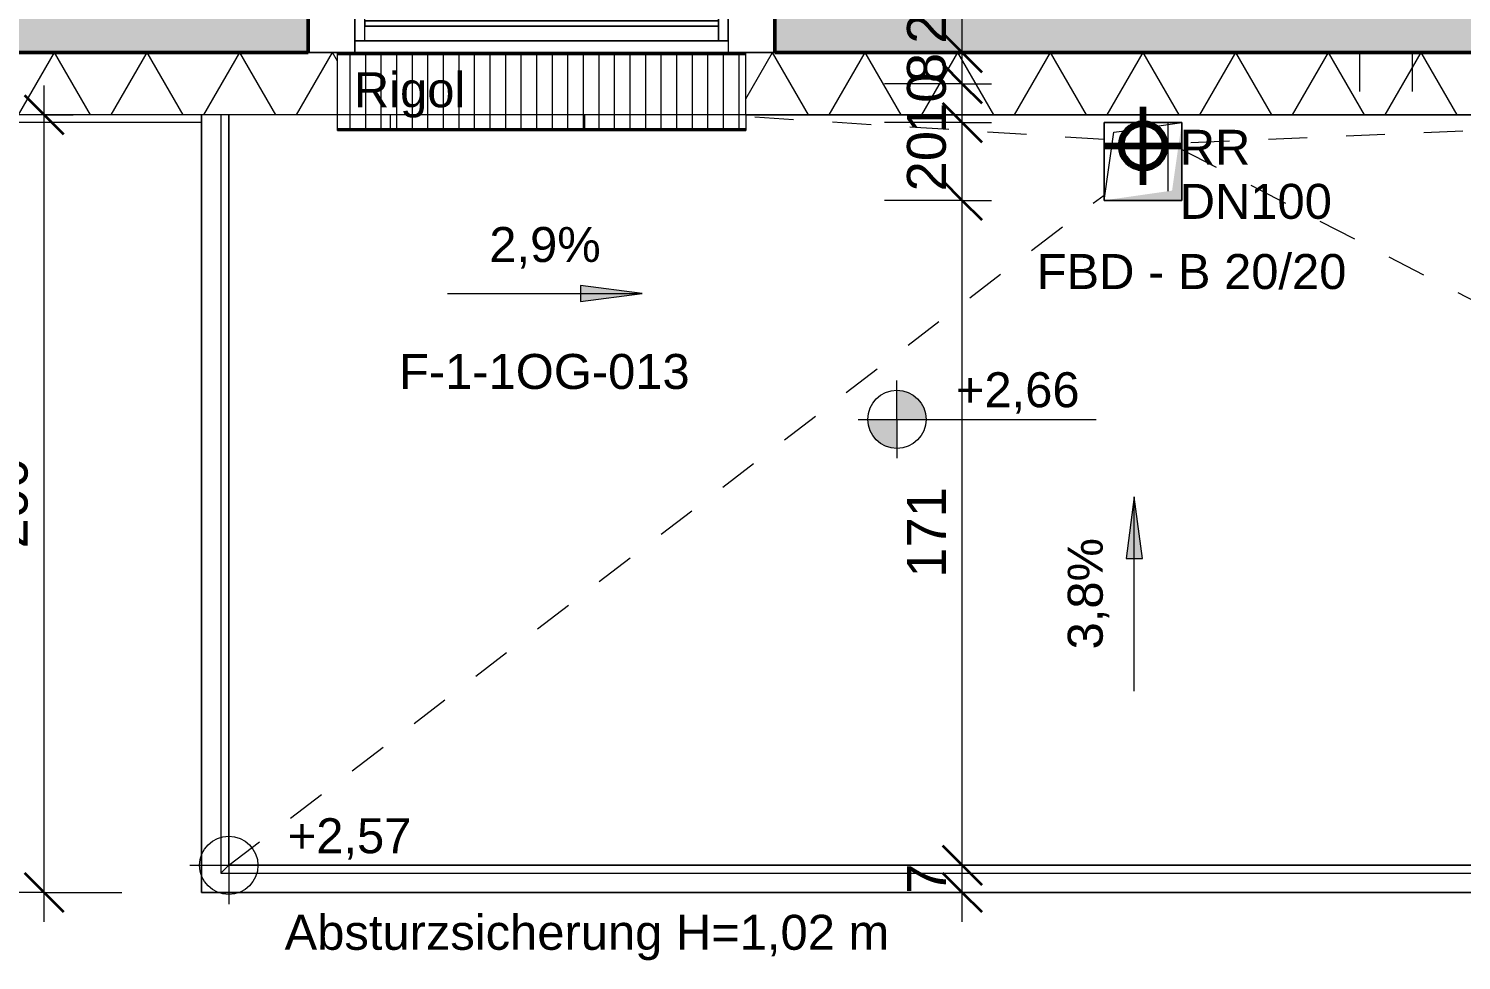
# Model space of a CAD drawing. Header units: metres. Extents: x 3.2 to 50, y 58.8 to 100.4.
# Drawn here: x 35.733 to 39.417, y 68.644 to 71.04 of the extents above; entities that cross this region are included whole.
import ezdxf

# ---------------------------------------------------------------- set-up
doc = ezdxf.new("R2010")
doc.units = ezdxf.units.M
doc.linetypes.add('Verdeckt', pattern=[0.003, 0.002, -0.001])
doc.linetypes.add('Verdeckt Unten', pattern=[0.005, 0.003, -0.002])
for name, color, linetype, lineweight in [('A-DETL-GENF_', 92, 'Continuous', 13), ('A-DETL-MBND', 5, 'Continuous', 5), ('A-FLOR-HRAL', 11, 'Continuous', 5), ('A-GLAZ-IDEN_', 152, 'Continuous', 9), ('A_2D', 7, 'Continuous', 13), ('A_Bemassung-50_', 4, 'Continuous', 9), ('A_Bemassung_', 4, 'Continuous', 9), ('A_Beschriftung_', 7, 'Continuous', 9), ('A_Decken', 8, 'Continuous', 13), ('A_Durchbruch', 7, 'Verdeckt', 5), ('A_Durchbruch_', 7, 'Continuous', 5), ('A_Gelaender', 7, 'Continuous', 13), ('A_Raeume', 7, 'Continuous', 13), ('A_Raeume_', 7, 'Continuous', 5), ('A_Waende', 7, 'Continuous', 13), ('G-ANNO-DIMS_', 111, 'Continuous', 9), ('M-EQPM', 50, 'Continuous', 5), ('M-EQPM-IDEN_', 50, 'Continuous', 9), ('P-PIPE', 3, 'Continuous', 5), ('P-PIPE-CNTR', 3, 'Continuous', 5), ('P-PIPE-IDEN_', 2, 'Continuous', 9), ('Text', 130, 'Continuous', 9)]:
    doc.layers.add(name, color=color, linetype=linetype, lineweight=lineweight)
doc.styles.add('Arial_2', font='arial.ttf', dxfattribs={"height": 0.09})
doc.styles.add('Arial_5', font='arial.ttf', dxfattribs={"height": 0.1})
doc.dimstyles.new('WGA-Bemaßung', dxfattribs={"dimscale": 0.3048, "dimtxt": 0.102026, "dimasz": 0.328084, "dimexe": 0.246063, "dimexo": 0.0625, "dimgap": 0.04101, "dimtad": 1, "dimdec": 1, "dimlfac": 100, "dimrnd": 0.5, "dimdsep": 46, "dimtxsty": 'Arial_5', "dimblk1": 'OBLIQUE', "dimblk2": 'OBLIQUE', "dimsah": 1, "dimcen": 0.09, "dimdle": 0.246063, "dimazin": 2, "dimtfac": 1, "dimtdec": 4, "dimtix": 1, "dimtmove": 0, "dimatfit": 3, "dimfxl": 0.656168, "dimfxlon": 1, "dimtvp": 1, "dimtolj": 1, "dimtzin": 0, "dimarcsym": 2})
doc.dimstyles.new('WGA-Bemaßung_4', dxfattribs={"dimscale": 0.3048, "dimtxt": 0.102026, "dimasz": 0.328084, "dimexe": 0.246063, "dimexo": 0.0625, "dimgap": 0.04101, "dimtad": 1, "dimdec": 1, "dimlfac": 100, "dimrnd": 0.5, "dimdsep": 46, "dimtxsty": 'Arial_5', "dimblk1": 'OBLIQUE', "dimblk2": 'OBLIQUE', "dimsah": 1, "dimcen": 0.09, "dimdle": 0.246063, "dimazin": 2, "dimtfac": 1, "dimtdec": 4, "dimtix": 1, "dimtmove": 0, "dimatfit": 3, "dimfxl": 0.656168, "dimfxlon": 1, "dimtvp": 1, "dimtolj": 1, "dimtzin": 0, "dimarcsym": 2})

# ---------------------------------------------------------------- blocks, each defined once
blk = doc.blocks.new('Geländer - Geländer-3855671-263_PP_01OG_BT1')
at = {"layer": 'A_Gelaender', "lineweight": 5}
for p, q in [((36.2477, 68.888), (36.2477, 70.818)), ((36.2277, 68.868), (36.2477, 68.888)), ((42.2477, 68.888), (36.2477, 68.888))]:
    blk.add_line(p, q, dxfattribs=at)
blk = doc.blocks.new('Typ des oberen Holms - Oberer Geländerholm_Innen_-3855676-263_PP_01OG_BT1')
at = {"layer": 'A_Gelaender', "lineweight": 5}
for p, q in [((36.1777, 68.818), (36.1777, 70.818)), ((36.2277, 70.818), (36.2277, 68.868)), ((36.2277, 68.868), (42.2677, 68.868)), ((42.3177, 68.818), (36.1777, 68.818))]:
    blk.add_line(p, q, dxfattribs=at)
blk = doc.blocks.new('Typ des oberen Holms - Oberer Geländerholm_Innen_-V8-263_PP_01OG_BT1')
at = {"layer": 'A_Gelaender', "lineweight": 5}
for p, q in [((36.1777, 70.818), (36.1777, 68.818)), ((36.2277, 70.818), (36.2277, 68.868)), ((36.2277, 68.868), (42.2677, 68.868)), ((36.1777, 68.818), (42.3177, 68.818))]:
    blk.add_line(p, q, dxfattribs=at)
blk = doc.blocks.new('HLS_Rigol - 20x8cm-9179597-263_PP_01OG_BT1')
at = {"layer": 'M-EQPM'}
h = blk.add_hatch(dxfattribs=at)
h.set_pattern_fill('FP_100', color=256, style=0, pattern_type=2)
h.set_pattern_definition([(270, (0, 0.6096), (0.04, 0), [])])
h.paths.add_polyline_path([(1.05, -0.095), (1.05, 0.095), (0, 0.095), (0, -0.095), (0.9516, -0.095)])
for p, q in [((0, 0.1), (1.05, 0.1)), ((0, 0.1), (1.05, 0.1)), ((0, 0.097), (1.05, 0.097)), ((0, 0.095), (1.05, 0.095)), ((0, -0.095), (0, -0.06)), ((1.05, -0.06), (1.05, -0.095)), ((0, -0.095), (1.05, -0.095)), ((0, -0.097), (0, -0.095)), ((0, -0.1), (0, -0.097)), ((0, -0.097), (0, -0.1)), ((0, -0.097), (1.05, -0.097)), ((0, -0.1), (1.05, -0.1)), ((0, -0.1), (1.05, -0.1)), ((0, -0.1), (1.05, -0.1)), ((1.05, -0.1), (1.05, -0.095)), ((1.05, -0.095), (1.05, -0.097)), ((1.05, -0.097), (1.05, -0.1))]:
    blk.add_line(p, q, dxfattribs=at)
blk = doc.blocks.new('Allg_Nachströmöffnung1 - DN 135-10778190-263_PP_01OG_BT1')
at = {"layer": 'A-DETL-GENF_', "linetype": 'Verdeckt', "lineweight": 5}
for points in [[(0.125, 0), (0.0575, 0.1), (0.0575, -0.1), (0.0837, -0.0612)], [(0.1925, 0.0426), (0.1925, 0.1), (0.125, 0), (0.1925, -0.1), (0.1925, -0.0612)]]:
    blk.add_hatch(color=256, dxfattribs=at).paths.add_polyline_path(points)
at = {"layer": 'A_Durchbruch'}
for p, q in [((0.0575, 0.1), (0.0575, -0.26)), ((0.1925, 0.1), (0.1925, -0.26))]:
    blk.add_line(p, q, dxfattribs=at)
blk = doc.blocks.new('Symbol_Schatten - Bodendurchbruch_Schatten-8269585-263_PP_01OG_BT1')
at = {"layer": 'A-DETL-GENF_'}
blk.add_hatch(color=256, dxfattribs=at).paths.add_polyline_path([(-0.1, 0.1), (-0.1, -0.1), (-0.075, 0.075), (0.1, 0.1), (-0.0638, 0.1)])
at = {"layer": 'A_2D'}
for p, q in [((-0.1, -0.1), (-0.1, 0.1)), ((-0.1, 0.1), (0.1, 0.1)), ((0.1, 0.1), (0.1, -0.1)), ((0.1, -0.1), (-0.1, -0.1))]:
    blk.add_line(p, q, dxfattribs=at)
at = {"layer": 'A_Durchbruch_'}
for p, q in [((0.1, 0.1), (-0.1, 0.1)), ((-0.1, 0.1), (-0.1, -0.1)), ((0.1, -0.1), (0.1, 0.1)), ((-0.1, -0.1), (0.1, -0.1))]:
    blk.add_line(p, q, dxfattribs=at)
blk = doc.blocks.new('Symbol_Schatten_Verdeckt_unten - Bodendurchbruch_Schatten_Verdeckt_unten-V99-263_PP_01OG_BT1')
at = {"layer": 'A-DETL-MBND'}
for p, q in [((-0.1, -0.1), (-0.1, 0.1)), ((-0.1, 0.1), (0.1, 0.1)), ((-0.1, -0.1), (-0.075, 0.075)), ((-0.075, 0.075), (-0.0405, 0.0799)), ((0.0291, 0.0899), (0.1, 0.1)), ((0.1, 0.1), (0.1, -0.1)), ((0.1, -0.1), (-0.1, -0.1))]:
    blk.add_line(p, q, dxfattribs=at)
blk = doc.blocks.new('Fens_Tuer_1tlg - DK_SL_1200x2680_Terrasentür normal-V34-263_PP_01OG_BT1')
at = {"layer": 'A_2D', "lineweight": 5}
for p, q in [((-0.525, 0.26), (0.525, 0.26)), ((-0.6, 0.1), (0.6, 0.1)), ((0.6, 0.1), (-0.6, 0.1)), ((-0.6, 0.1), (-0.6, -0.1)), ((-0.6, -0.1), (-0.6, 0.1)), ((-0.48, 0.1), (-0.6, 0.1)), ((-0.6, 0.1), (-0.6, 0)), ((0.6, 0.1), (-0.6, 0.1)), ((-0.6, 0), (-0.6, 0.1)), ((-0.48, 0), (-0.48, 0.1)), ((-0.48, 0.1), (0.48, 0.1)), ((-0.48, 0), (-0.48, 0.1)), ((0.6, 0.1), (0.48, 0.1)), ((0.48, 0.1), (0.48, 0)), ((0.48, 0), (0.48, 0.1)), ((0.6, -0.1), (0.6, 0.1)), ((0.6, 0.1), (0.6, -0.1)), ((0.6, 0), (0.6, 0.1)), ((0.6, 0), (0.6, 0.1)), ((-0.455, 0.07), (-0.48, 0.07)), ((-0.48, 0.07), (-0.48, 0)), ((-0.48, 0.07), (0.48, 0.07)), ((-0.48, 0), (-0.48, 0.07)), ((-0.455, -0.02), (-0.455, 0.07)), ((0.455, 0.07), (-0.455, 0.07)), ((-0.455, 0.07), (-0.455, -0.02)), ((0.455, 0.07), (0.455, -0.02)), ((0.48, 0.07), (0.455, 0.07)), ((0.455, 0.07), (0.455, -0.02)), ((0.48, 0), (0.48, 0.07)), ((0.48, 0), (0.48, 0.07)), ((0.455, 0.032), (-0.455, 0.032)), ((-0.455, 0.032), (-0.455, 0.018)), ((-0.455, 0.018), (-0.455, 0.032)), ((-0.455, 0.032), (0.455, 0.032)), ((-0.455, 0.018), (0.455, 0.018)), ((0.455, 0.018), (-0.455, 0.018)), ((0.455, 0.018), (0.455, 0.032)), ((0.455, 0.032), (0.455, 0.018)), ((-0.6, 0), (-0.48, 0)), ((-0.6, 0), (0.6, 0)), ((-0.48, 0), (-0.5, 0)), ((-0.5, 0), (-0.5, -0.02)), ((-0.5, -0.02), (-0.5, 0)), ((-0.5, 0), (0.5, 0)), ((-0.5, -0.02), (-0.455, -0.02)), ((0.5, -0.02), (-0.5, -0.02)), ((0.48, 0), (-0.48, 0)), ((0.48, 0), (-0.48, 0)), ((-0.455, -0.02), (0.455, -0.02)), ((0.455, -0.02), (0.5, -0.02)), ((0.48, 0), (0.48, -0.96)), ((0.5, 0), (0.48, 0)), ((0.48, 0), (0.6, 0)), ((0.5, -0.02), (0.5, 0)), ((0.5, -0.02), (0.5, 0)), ((-0.6, -0.1), (0.6, -0.1)), ((-0.6, -0.1), (0.6, -0.1)), ((-0.6, -0.1), (0.6, -0.1))]:
    blk.add_line(p, q, dxfattribs=at)
blk.add_arc((0.48, 0), 0.96, 180, 270, dxfattribs=at)
blk = doc.blocks.new('Höhenkoten - 018-55641-263_PP_01OG_BT1')
at = {"layer": 'G-ANNO-DIMS_'}
h = blk.add_hatch(color=256, dxfattribs=at)
edge = h.paths.add_edge_path()
edge.add_line((0, 0), (0, 0.0015))
edge.add_arc((0, 0), 0.0015, 0, 90, ccw=False)
edge.add_line((0.0015, 0), (0, 0))
h = blk.add_hatch(color=256, dxfattribs=at)
edge = h.paths.add_edge_path()
edge.add_line((0, 0), (0, -0.0015))
edge.add_arc((0, 0), 0.0015, 180, 270, ccw=False)
edge.add_line((-0.0015, 0), (0, 0))
for p, q in [((0, 0), (0, 0.002)), ((-0.002, 0), (0.010242, 0)), ((0, 0), (0, -0.002))]:
    blk.add_line(p, q, dxfattribs=at)
blk.add_circle((0, 0), 0.0015, dxfattribs=at)
blk = doc.blocks.new('DIMBLOCK86-263_PP_01OG_BT1')
at = {"layer": 'A_Bemassung-50_', "transparency": 16777216}
for p, q in [((35.7729, 68.743), (35.7729, 70.893)), ((35.7729, 70.818), (35.5729, 70.818)), ((35.7729, 70.818), (35.8479, 70.818)), ((35.7729, 68.818), (35.6979, 68.818)), ((35.7729, 68.818), (35.9729, 68.818))]:
    blk.add_line(p, q, dxfattribs=at)
at = {"layer": 'A_Bemassung-50_', "lineweight": 35, "transparency": 16777216}
for p, q in [((35.7729, 70.818), (35.7229, 70.868)), ((35.7729, 70.818), (35.8229, 70.768)), ((35.7729, 68.818), (35.7229, 68.868)), ((35.7729, 68.818), (35.8229, 68.768))]:
    blk.add_line(p, q, dxfattribs=at)
at = {"layer": 'A_Bemassung-50_', "color": 0, "transparency": 16777216, "insert": (35.6305, 69.7026), "char_height": 0.1, "width": 0.276883, "attachment_point": 1, "rotation": 90, "line_spacing_factor": 0.941778, "style": 'Arial_5'}
blk.add_mtext('200', dxfattribs=at)
blk = doc.blocks.new('_Oblique')
at = {"color": 0, "linetype": 'ByBlock', "lineweight": -2}
blk.add_line((-0.5, -0.5), (0.5, 0.5), dxfattribs=at)
blk = doc.blocks.new('DIMBLOCK676-263_PP_01OG_BT1')
at = {"layer": 'A_Bemassung-50_', "lineweight": 35, "transparency": 16777216}
for p, q in [((38.134, 68.888), (38.084, 68.938)), ((38.134, 68.818), (38.084, 68.868)), ((38.134, 68.888), (38.184, 68.838)), ((38.134, 68.818), (38.184, 68.768))]:
    blk.add_line(p, q, dxfattribs=at)
at = {"layer": 'A_Bemassung-50_', "transparency": 16777216}
for p, q in [((38.134, 68.888), (37.934, 68.888)), ((38.134, 68.743), (38.134, 68.888)), ((38.134, 68.888), (38.209, 68.888)), ((38.134, 68.818), (37.934, 68.818)), ((38.134, 68.818), (38.209, 68.818))]:
    blk.add_line(p, q, dxfattribs=at)
at = {"layer": 'A_Bemassung-50_', "color": 0, "transparency": 16777216, "insert": (37.9917, 68.8145), "char_height": 0.1, "width": 0.092294, "attachment_point": 1, "rotation": 90, "line_spacing_factor": 0.941778, "style": 'Arial_5'}
blk.add_mtext('7', dxfattribs=at)
blk = doc.blocks.new('DIMBLOCK677-263_PP_01OG_BT1')
at = {"layer": 'A_Bemassung-50_', "lineweight": 35, "transparency": 16777216}
for p, q in [((38.134, 70.598), (38.084, 70.648)), ((38.134, 70.598), (38.184, 70.548)), ((38.134, 68.888), (38.084, 68.938)), ((38.134, 68.888), (38.184, 68.838))]:
    blk.add_line(p, q, dxfattribs=at)
at = {"layer": 'A_Bemassung-50_', "transparency": 16777216}
for p, q in [((38.134, 70.598), (37.934, 70.598)), ((38.134, 68.888), (38.134, 70.598)), ((38.134, 70.598), (38.209, 70.598)), ((38.134, 68.888), (37.934, 68.888)), ((38.134, 68.888), (38.209, 68.888))]:
    blk.add_line(p, q, dxfattribs=at)
at = {"layer": 'A_Bemassung-50_', "color": 0, "transparency": 16777216, "insert": (37.9917, 69.6276), "char_height": 0.1, "width": 0.276883, "attachment_point": 1, "rotation": 90, "line_spacing_factor": 0.941778, "style": 'Arial_5'}
blk.add_mtext('171', dxfattribs=at)
blk = doc.blocks.new('DIMBLOCK678-263_PP_01OG_BT1')
at = {"layer": 'A_Bemassung-50_', "lineweight": 35, "transparency": 16777216}
for p, q in [((38.134, 70.798), (38.084, 70.848)), ((38.134, 70.798), (38.184, 70.748)), ((38.134, 70.598), (38.084, 70.648)), ((38.134, 70.598), (38.184, 70.548))]:
    blk.add_line(p, q, dxfattribs=at)
at = {"layer": 'A_Bemassung-50_', "transparency": 16777216}
for p, q in [((38.134, 70.798), (37.934, 70.798)), ((38.134, 70.598), (38.134, 70.798)), ((38.134, 70.798), (38.209, 70.798)), ((38.134, 70.598), (37.934, 70.598)), ((38.134, 70.598), (38.209, 70.598))]:
    blk.add_line(p, q, dxfattribs=at)
at = {"layer": 'A_Bemassung-50_', "color": 0, "transparency": 16777216, "insert": (37.9917, 70.6211), "char_height": 0.1, "width": 0.184588, "attachment_point": 1, "rotation": 90, "line_spacing_factor": 0.941778, "style": 'Arial_5'}
blk.add_mtext('20', dxfattribs=at)
blk = doc.blocks.new('DIMBLOCK679-263_PP_01OG_BT1')
at = {"layer": 'A_Bemassung-50_', "lineweight": 35, "transparency": 16777216}
for p, q in [((38.134, 70.898), (38.084, 70.948)), ((38.134, 70.898), (38.184, 70.848)), ((38.134, 70.798), (38.084, 70.848)), ((38.134, 70.798), (38.184, 70.748))]:
    blk.add_line(p, q, dxfattribs=at)
at = {"layer": 'A_Bemassung-50_', "transparency": 16777216}
for p, q in [((38.134, 70.898), (37.934, 70.898)), ((38.134, 70.798), (38.134, 70.898)), ((38.134, 70.898), (38.209, 70.898)), ((38.134, 70.798), (37.934, 70.798)), ((38.134, 70.798), (38.209, 70.798))]:
    blk.add_line(p, q, dxfattribs=at)
at = {"layer": 'A_Bemassung-50_', "color": 0, "transparency": 16777216, "insert": (37.9917, 70.7711), "char_height": 0.1, "width": 0.184588, "attachment_point": 1, "rotation": 90, "line_spacing_factor": 0.941778, "style": 'Arial_5'}
blk.add_mtext('10', dxfattribs=at)
blk = doc.blocks.new('DIMBLOCK680-263_PP_01OG_BT1')
at = {"layer": 'A_Bemassung-50_', "lineweight": 35, "transparency": 16777216}
for p, q in [((38.134, 70.978), (38.084, 71.028)), ((38.134, 70.978), (38.184, 70.928)), ((38.134, 70.898), (38.084, 70.948)), ((38.134, 70.898), (38.184, 70.848))]:
    blk.add_line(p, q, dxfattribs=at)
at = {"layer": 'A_Bemassung-50_', "transparency": 16777216}
for p, q in [((38.134, 70.978), (37.934, 70.978)), ((38.134, 70.898), (38.134, 70.978)), ((38.134, 70.978), (38.209, 70.978)), ((38.134, 70.898), (37.934, 70.898)), ((38.134, 70.898), (38.209, 70.898))]:
    blk.add_line(p, q, dxfattribs=at)
at = {"layer": 'A_Bemassung-50_', "color": 0, "transparency": 16777216, "insert": (37.9917, 70.8995), "char_height": 0.1, "width": 0.092294, "attachment_point": 1, "rotation": 90, "line_spacing_factor": 0.941778, "style": 'Arial_5'}
blk.add_mtext('8', dxfattribs=at)
blk = doc.blocks.new('DIMBLOCK681-263_PP_01OG_BT1')
at = {"layer": 'A_Bemassung-50_', "transparency": 16777216}
for p, q in [((38.134, 70.978), (38.134, 71.253)), ((38.134, 71.178), (37.934, 71.178)), ((38.134, 71.178), (38.209, 71.178)), ((38.134, 70.978), (37.934, 70.978)), ((38.134, 70.978), (38.209, 70.978))]:
    blk.add_line(p, q, dxfattribs=at)
at = {"layer": 'A_Bemassung-50_', "lineweight": 35, "transparency": 16777216}
for p, q in [((38.134, 71.178), (38.084, 71.228)), ((38.134, 71.178), (38.184, 71.128)), ((38.134, 70.978), (38.084, 71.028)), ((38.134, 70.978), (38.184, 70.928))]:
    blk.add_line(p, q, dxfattribs=at)
at = {"layer": 'A_Bemassung-50_', "color": 0, "transparency": 16777216, "insert": (37.9917, 71.0011), "char_height": 0.1, "width": 0.184588, "attachment_point": 1, "rotation": 90, "line_spacing_factor": 0.941778, "style": 'Arial_5'}
blk.add_mtext('20', dxfattribs=at)
blk = doc.blocks.new('Höhenkoten - 018-55644-263_PP_01OG_BT1')
at = {"layer": 'G-ANNO-DIMS_'}
for p, q in [((0, 0), (0, 0.002)), ((-0.002, 0), (0.010242, 0)), ((0, 0), (0, -0.002))]:
    blk.add_line(p, q, dxfattribs=at)
blk.add_circle((0, 0), 0.0015, dxfattribs=at)

msp = doc.modelspace()

# ---------------------------------------------------------------- hatches: boundary and pattern name
at = {"layer": 'A-DETL-GENF_', "lineweight": 5}
h = msp.add_hatch(dxfattribs=at)
h.set_pattern_fill('FP_174', color=252, style=0, pattern_type=2)
h.set_pattern_definition([(90, (-1.337, 1.318), (-0.5, 0), []), (180, (-1.337, 1.318), (-1e-16, -0.5), [])])
h.paths.add_polyline_path([(38.4984, 70.598), (38.6734, 70.623), (38.6984, 70.798), (38.4984, 70.798), (38.4984, 70.6116)])
h.paths.add_polyline_path([(19.1702, 70.598), (19.3452, 70.623), (19.3702, 70.798), (19.1702, 70.798), (19.1702, 70.623)])
h.paths.add_polyline_path([(11.2327, 70.598), (11.4077, 70.623), (11.4327, 70.798), (11.2327, 70.798), (11.2327, 70.623)])
h.paths.add_polyline_path([(41.2405, 70.778), (41.2405, 70.818), (39.6205, 70.818), (39.6205, 70.778), (40.4346, 70.778)])
h.paths.add_polyline_path([(37.5017, 70.778), (37.5773, 70.778), (37.5773, 70.818), (36.5273, 70.818), (36.5273, 70.778), (37.4757, 70.778)])
h.paths.add_polyline_path([(16.84, 70.778), (18.46, 70.778), (18.46, 70.818), (16.84, 70.818), (16.84, 70.781)])
h.paths.add_polyline_path([(10.3359, 70.778), (10.3652, 70.778), (10.3652, 70.781), (8.7463, 70.781), (8.7463, 70.783), (10.3652, 70.783), (10.3652, 70.818), (8.7452, 70.818), (8.7452, 70.778), (10.0541, 70.778)])
h.paths.add_polyline_path([(7.7327, 70.798), (8.0077, 70.798), (8.0077, 70.818), (7.7327, 70.818)])
h.paths.add_polyline_path([(7.6627, 82.5255), (7.6627, 84.1455), (7.6227, 84.1455), (7.6227, 82.5255), (7.6427, 82.5255)])
h.paths.add_polyline_path([(42.6997, 83.283), (42.7027, 83.283), (42.7027, 84.903), (42.6627, 84.903), (42.6627, 83.283), (42.6977, 83.283)])
h.paths.add_polyline_path([(7.4427, 84.6983), (7.6177, 84.7233), (7.6227, 84.7555), (7.6274, 84.7591), (7.6365, 84.771), (7.6422, 84.7848), (7.6441, 84.7996), (7.6422, 84.8143), (7.6365, 84.8281), (7.6333, 84.8323), (7.6427, 84.8983), (7.4427, 84.8983), (7.4427, 84.7233)])
h.paths.add_polyline_path([(42.6827, 85.0299), (42.8577, 85.0549), (42.8827, 85.2299), (42.6827, 85.2299), (42.6827, 85.1386), (42.6813, 85.128), (42.6827, 85.1174), (42.6827, 85.0549)])
h.paths.add_polyline_path([(7.6257, 85.4536), (7.6627, 85.4536), (7.6627, 86.5036), (7.6227, 86.5036), (7.6227, 85.4536), (7.6253, 85.4536)])
h.paths.add_polyline_path([(24.5265, 86.818), (24.7677, 86.818), (24.7677, 86.858), (23.1477, 86.858), (23.1477, 86.818), (24.476, 86.818)])
h.paths.add_polyline_path([(22.5775, 86.9537), (22.5923, 86.9556), (22.6061, 86.9613), (22.6179, 86.9704), (22.627, 86.9822), (22.6327, 86.996), (22.6346, 87.0108), (22.6327, 87.0256), (22.627, 87.0394), (22.6179, 87.0512), (22.6061, 87.0603), (22.5923, 87.066), (22.5775, 87.068), (22.5627, 87.066), (22.5489, 87.0603), (22.5371, 87.0512), (22.528, 87.0394), (22.5223, 87.0256), (22.5203, 87.0108), (22.5223, 86.996), (22.528, 86.9822), (22.5371, 86.9704), (22.5489, 86.9613), (22.5627, 86.9556)])
at = {"layer": 'A_Waende', "lineweight": 5}
h = msp.add_hatch(dxfattribs=at)
h.set_pattern_fill('FP_1', color=250, style=0, pattern_type=2)
h.set_pattern_definition([(45, (0, 0), (-0.08980256, 0.08980256), []), (45, (0.0898, 0), (-0.08980256, 0.08980256), [0.0635, -0.03175])])
h.paths.add_polyline_path([(8.3527, 71.078), (8.4202, 71.178), (8.2852, 71.178), (8.2872, 71.1749)])
h.paths.add_polyline_path([(8.2852, 70.978), (8.4202, 70.978), (8.3527, 71.078), (8.3381, 71.0564)])
h.paths.add_polyline_path([(7.8227, 70.978), (8.2852, 70.978), (8.2852, 71.178), (7.8227, 71.178)])
h.paths.add_polyline_path([(8.6702, 70.978), (8.6702, 71.178), (8.4202, 71.178), (8.4202, 70.978), (8.5684, 70.978)])
h.paths.add_polyline_path([(10.4402, 70.978), (12.7952, 70.978), (12.7952, 71.178), (10.4402, 71.178)])
h.paths.add_polyline_path([(16.3775, 70.978), (16.5125, 70.978), (16.445, 71.078), (16.417, 71.0365)])
h.paths.add_polyline_path([(16.3775, 71.178), (16.445, 71.078), (16.5125, 71.178), (16.445, 71.178)])
h.paths.add_polyline_path([(15.0327, 70.978), (16.3775, 70.978), (16.3775, 71.178), (14.5652, 71.178), (14.5652, 70.978), (14.6327, 70.978)])
h.paths.add_polyline_path([(16.5125, 70.978), (16.765, 70.978), (16.765, 71.178), (16.5125, 71.178), (16.5125, 71.0204)])
h.paths.add_polyline_path([(19.2391, 70.978), (20.2003, 70.978), (20.2003, 71.178), (18.535, 71.178), (18.535, 70.978), (19.1735, 70.978)])
h.paths.add_polyline_path([(21.4003, 70.978), (23.2682, 70.978), (23.2679, 71.178), (21.4003, 71.178), (21.4003, 71.078)])
h.paths.add_polyline_path([(25.89, 70.978), (26.0484, 70.978), (26.0484, 71.178), (24.4682, 71.178), (24.4682, 70.978), (25.4441, 70.978)])
h.paths.add_polyline_path([(28.8227, 70.978), (30.0911, 70.978), (30.0911, 71.178), (27.8184, 71.178), (27.8184, 70.978), (28.718, 70.978)])
h.paths.add_polyline_path([(31.2911, 70.978), (33.47, 70.978), (33.47, 71.178), (31.2911, 71.178)])
h.paths.add_polyline_path([(34.8577, 70.978), (36.4523, 70.978), (36.4523, 71.178), (34.67, 71.178), (34.67, 70.978), (34.683, 70.978)])
h.paths.add_polyline_path([(39.2907, 71.178), (39.1557, 71.178), (39.2232, 71.078), (39.2887, 71.1749)])
h.paths.add_polyline_path([(39.2907, 70.978), (39.5455, 70.978), (39.5455, 71.178), (39.2907, 71.178), (39.2907, 71.0303)])
h.paths.add_polyline_path([(39.2907, 70.978), (39.2232, 71.078), (39.1557, 70.978), (39.2232, 70.978)])
h.paths.add_polyline_path([(38.9695, 70.978), (39.1557, 70.978), (39.1557, 71.178), (37.6523, 71.178), (37.6523, 70.978), (38.616, 70.978)])
h.paths.add_polyline_path([(41.444, 70.978), (42.5027, 70.978), (42.5027, 71.178), (41.3155, 71.178), (41.3155, 70.978)])
h = msp.add_hatch(dxfattribs=at)
h.set_pattern_fill('FP_130', color=250, angle=180, style=0, pattern_type=2)
h.set_pattern_definition([(180, (35.561, 70.978), (2e-15, -0.20637), []), (240, (35.561, 70.978), (0.17872, -0.103185), []), (300, (35.561, 70.978), (0.17872, 0.103185), [])])
h.paths.add_polyline_path([(34.595, 70.818), (36.5273, 70.818), (36.5273, 70.978), (34.595, 70.978), (34.595, 70.9611)])
h = msp.add_hatch(dxfattribs=at)
h.set_pattern_fill('FP_131', color=250, angle=180, style=0, pattern_type=2)
h.set_pattern_definition([(180, (38.599, 70.978), (2e-15, -0.20637), []), (240, (38.599, 70.978), (0.17872, -0.103185), []), (300, (38.599, 70.978), (0.17872, 0.103185), [])])
h.paths.add_polyline_path([(38.6984, 70.818), (39.6205, 70.818), (39.6205, 70.978), (37.5773, 70.978), (37.5773, 70.818), (38.616, 70.818)])
at = {"layer": 'G-ANNO-DIMS_'}
for points in [[(37.3105, 70.3585), (37.1518, 70.3794), (37.1518, 70.3376)], [(38.5762, 69.836), (38.5553, 69.6772), (38.5971, 69.6772)]]:
    msp.add_hatch(color=256, dxfattribs=at).paths.add_polyline_path(points)

# ---------------------------------------------------------------- linework, layer by layer
at = {"layer": 'A_2D'}
for p, q in [((36.2477, 70.818), (36.2477, 68.888)), ((42.2477, 70.818), (36.2477, 70.818)), ((36.2477, 68.888), (42.2477, 68.888))]:
    msp.add_line(p, q, dxfattribs=at)
at = {"layer": 'A_Decken'}
for p, q in [((36.2477, 70.818), (36.2477, 68.888)), ((36.5273, 70.783), (36.5273, 70.778)), ((36.5273, 70.778), (37.5773, 70.778)), ((37.5773, 70.778), (37.5773, 70.783)), ((38.4984, 70.598), (38.4984, 70.798)), ((38.4984, 70.798), (38.6984, 70.798)), ((38.6984, 70.798), (38.6984, 70.598)), ((38.6984, 70.598), (38.4984, 70.598)), ((36.2477, 68.888), (42.2477, 68.888))]:
    msp.add_line(p, q, dxfattribs=at)
at = {"layer": 'A_Decken', "linetype": 'Verdeckt Unten'}
for p, q in [((38.4984, 70.7544), (37.5773, 70.8132)), ((39.6205, 70.7845), (38.6984, 70.7446)), ((38.6984, 70.729), (42.2477, 68.888)), ((36.2477, 68.888), (38.4984, 70.6116))]:
    msp.add_line(p, q, dxfattribs=at)
at = {"layer": 'A_Raeume', "color": 8, "linetype": 'Verdeckt'}
for p, q in [((36.2477, 68.888), (36.2477, 70.818)), ((42.2477, 68.888), (36.2477, 68.888))]:
    msp.add_line(p, q, dxfattribs=at)
at = {"layer": 'A_Raeume_', "flags": 128}
msp.add_lwpolyline([(42.2477, 70.735), (42.2477, 70.818), (41.2405, 70.818), (39.6205, 70.818), (37.5773, 70.818), (36.5273, 70.818), (36.2477, 70.818), (36.2477, 68.888), (42.2477, 68.888)], close=True, dxfattribs=at)
at = {"layer": 'A_Waende', "color": 10, "lineweight": 50}
for p, q in [((36.4523, 70.978), (36.4523, 71.178)), ((37.6523, 70.978), (37.6523, 71.178)), ((34.67, 70.978), (36.4523, 70.978)), ((37.6523, 70.978), (39.5455, 70.978))]:
    msp.add_line(p, q, dxfattribs=at)
at = {"layer": 'A_Waende', "color": 250, "lineweight": 5}
for p, q in [((34.595, 70.978), (36.5273, 70.978)), ((36.5273, 70.818), (36.5273, 70.978)), ((37.5773, 70.978), (39.6205, 70.978)), ((37.5773, 70.818), (37.5773, 70.978)), ((36.5273, 70.818), (34.595, 70.818)), ((37.5773, 70.818), (39.6205, 70.818))]:
    msp.add_line(p, q, dxfattribs=at)
at = {"layer": 'A_Waende'}
for p, q in [((36.5273, 70.978), (37.5773, 70.978)), ((36.1777, 70.798), (21.6481, 70.798))]:
    msp.add_line(p, q, dxfattribs=at)
at = {"layer": 'G-ANNO-DIMS_'}
for p, q in [((37.3105, 70.3585), (37.1518, 70.3794)), ((37.1518, 70.3794), (37.1518, 70.3376)), ((36.8105, 70.3585), (37.3105, 70.3585)), ((37.1518, 70.3376), (37.3105, 70.3585)), ((38.5762, 69.836), (38.5553, 69.6772)), ((38.5971, 69.6772), (38.5762, 69.836)), ((38.5762, 69.336), (38.5762, 69.836)), ((38.5553, 69.6772), (38.5971, 69.6772))]:
    msp.add_line(p, q, dxfattribs=at)
at = {"layer": 'P-PIPE', "color": 150, "lineweight": 100}
for start, end in [(90, 180), (0, 90), (180, 270), (270, 0)]:
    msp.add_arc((38.5989, 70.7383), 0.0571, start, end, dxfattribs=at)
at = {"layer": 'P-PIPE-CNTR', "color": 150, "lineweight": 100}
for p, q in [((38.5989, 70.6383), (38.5989, 70.8383)), ((38.4989, 70.7383), (38.6989, 70.7383))]:
    msp.add_line(p, q, dxfattribs=at)

# ---------------------------------------------------------------- block references
at = {"layer": 'A-DETL-MBND'}
msp.add_blockref('Symbol_Schatten_Verdeckt_unten - Bodendurchbruch_Schatten_Verdeckt_unten-V99-263_PP_01OG_BT1', (38.5984, 70.698), dxfattribs=at)
at = {"layer": 'A-FLOR-HRAL'}
msp.add_blockref('Geländer - Geländer-3855671-263_PP_01OG_BT1', (0, 0), dxfattribs=at)
at = {"layer": 'A_2D', "lineweight": 5, "rotation": 180}
msp.add_blockref('Fens_Tuer_1tlg - DK_SL_1200x2680_Terrasentür normal-V34-263_PP_01OG_BT1', (37.0523, 71.078), dxfattribs=at)
at = {"layer": 'A_2D', "rotation": 180}
msp.add_blockref('Symbol_Schatten - Bodendurchbruch_Schatten-8269585-263_PP_01OG_BT1', (38.5984, 70.698), dxfattribs=at)
at = {"layer": 'A_Durchbruch'}
msp.add_blockref('Allg_Nachströmöffnung1 - DN 135-10778190-263_PP_01OG_BT1', (39.0982, 71.078), dxfattribs=at)
at = {"layer": 'A_Gelaender', "lineweight": 5}
for name in ['Typ des oberen Holms - Oberer Geländerholm_Innen_-3855676-263_PP_01OG_BT1', 'Typ des oberen Holms - Oberer Geländerholm_Innen_-V8-263_PP_01OG_BT1']:
    msp.add_blockref(name, (0, 0), dxfattribs=at)
at = {"layer": 'G-ANNO-DIMS_', "xscale": 49.99999999999998, "yscale": 49.99999999999998, "zscale": 49.99999999999998}
for name, p in [('Höhenkoten - 018-55641-263_PP_01OG_BT1', (37.9659, 70.0349)), ('Höhenkoten - 018-55644-263_PP_01OG_BT1', (36.2477, 68.888))]:
    msp.add_blockref(name, p, dxfattribs=at)
at = {"layer": 'M-EQPM'}
msp.add_blockref('HLS_Rigol - 20x8cm-9179597-263_PP_01OG_BT1', (36.5273, 70.878), dxfattribs=at)

# ---------------------------------------------------------------- texts
at = {"layer": 'A-GLAZ-IDEN_', "insert": (36.6854, 70.203), "char_height": 0.09, "width": 0.889873, "attachment_point": 1, "style": 'Arial_2'}
msp.add_mtext('F-1-1OG-013', dxfattribs=at)
at = {"layer": 'A_Beschriftung_', "insert": (38.3252, 70.46), "char_height": 0.09, "width": 0.945991, "attachment_point": 1, "style": 'Arial_2'}
msp.add_mtext('FBD - B 20/20', dxfattribs=at)
at = {"layer": 'G-ANNO-DIMS_', "char_height": 0.09, "attachment_point": 1, "line_spacing_factor": 0.941778, "style": 'Arial_2'}
for s, insert, width in [('2,9%', (36.9177, 70.5295), 0.342666), ('+2,66', (38.1175, 70.156), 0.380128), ('+2,57', (36.3993, 69.0091), 0.380128)]:
    msp.add_mtext(s, dxfattribs=dict(at, insert=insert, width=width))
at = {"layer": 'G-ANNO-DIMS_', "insert": (38.4051, 69.4432), "char_height": 0.09, "width": 0.342666, "attachment_point": 1, "rotation": 90, "line_spacing_factor": 0.941778, "style": 'Arial_2'}
msp.add_mtext('3,8%', dxfattribs=at)
at = {"layer": 'M-EQPM-IDEN_', "insert": (36.5695, 70.9274), "char_height": 0.09, "width": 0.3327, "attachment_point": 1, "style": 'Arial_2'}
msp.add_mtext('Rigol', dxfattribs=at)
at = {"layer": 'P-PIPE-IDEN_', "char_height": 0.09, "attachment_point": 1, "style": 'Arial_2'}
for s, insert, width in [('RR', (38.6931, 70.7794), 0.216456), ('DN100', (38.6931, 70.6405), 0.468987)]:
    msp.add_mtext(s, dxfattribs=dict(at, insert=insert, width=width))
at = {"layer": 'Text', "color": 7, "insert": (36.3913, 68.7608), "char_height": 0.09, "width": 1.835864, "attachment_point": 1, "style": 'Arial_2'}
msp.add_mtext('Absturzsicherung H=1,02 m', dxfattribs=at)

# ---------------------------------------------------------------- dimensions: what is measured, and where the dimension line sits
at = {"layer": 'A_Bemassung_'}
for base, p1, p2, dimstyle, override, picture, middle in [((38.134, 71.178), (37.934, 70.978), (37.934, 71.178), 'WGA-Bemaßung_4', {"dimpost": '<>', "dimfxl": 0.2}, 'DIMBLOCK681-263_PP_01OG_BT1', (38.0704, 71.078)), ((38.134, 70.978), (37.934, 70.898), (37.934, 70.978), 'WGA-Bemaßung_4', {"dimpost": '<>', "dimfxl": 0.08}, 'DIMBLOCK680-263_PP_01OG_BT1', (38.0704, 70.938)), ((38.134, 70.898), (37.934, 70.798), (37.934, 70.898), 'WGA-Bemaßung_4', {"dimpost": '<>', "dimfxl": 0.1}, 'DIMBLOCK679-263_PP_01OG_BT1', (38.0704, 70.848)), ((35.7729, 70.818), (35.9729, 68.818), (35.5729, 70.818), 'WGA-Bemaßung', {"dimpost": '<>', "dimfxl": 2.039608}, 'DIMBLOCK86-263_PP_01OG_BT1', (35.7093, 69.818)), ((38.134, 70.798), (37.934, 70.598), (37.934, 70.798), 'WGA-Bemaßung_4', {"dimpost": '<>', "dimfxl": 0.2}, 'DIMBLOCK678-263_PP_01OG_BT1', (38.0704, 70.698)), ((38.134, 70.598), (37.934, 68.888), (37.934, 70.598), 'WGA-Bemaßung_4', {"dimpost": '<>', "dimfxl": 1.71}, 'DIMBLOCK677-263_PP_01OG_BT1', (38.0713, 69.743)), ((38.134, 68.888), (37.934, 68.818), (37.934, 68.888), 'WGA-Bemaßung_4', {"dimpost": '<>', "dimfxl": 0.07}, 'DIMBLOCK676-263_PP_01OG_BT1', (38.0715, 68.853))]:
    dim = msp.add_linear_dim(base=base, p1=p1, p2=p2, angle=90, dimstyle=dimstyle, override=override, dxfattribs=at)
    dim.commit()
    dim.dimension.update_dxf_attribs({"geometry": picture, "text_midpoint": middle})

doc.saveas('drawing.dxf')
